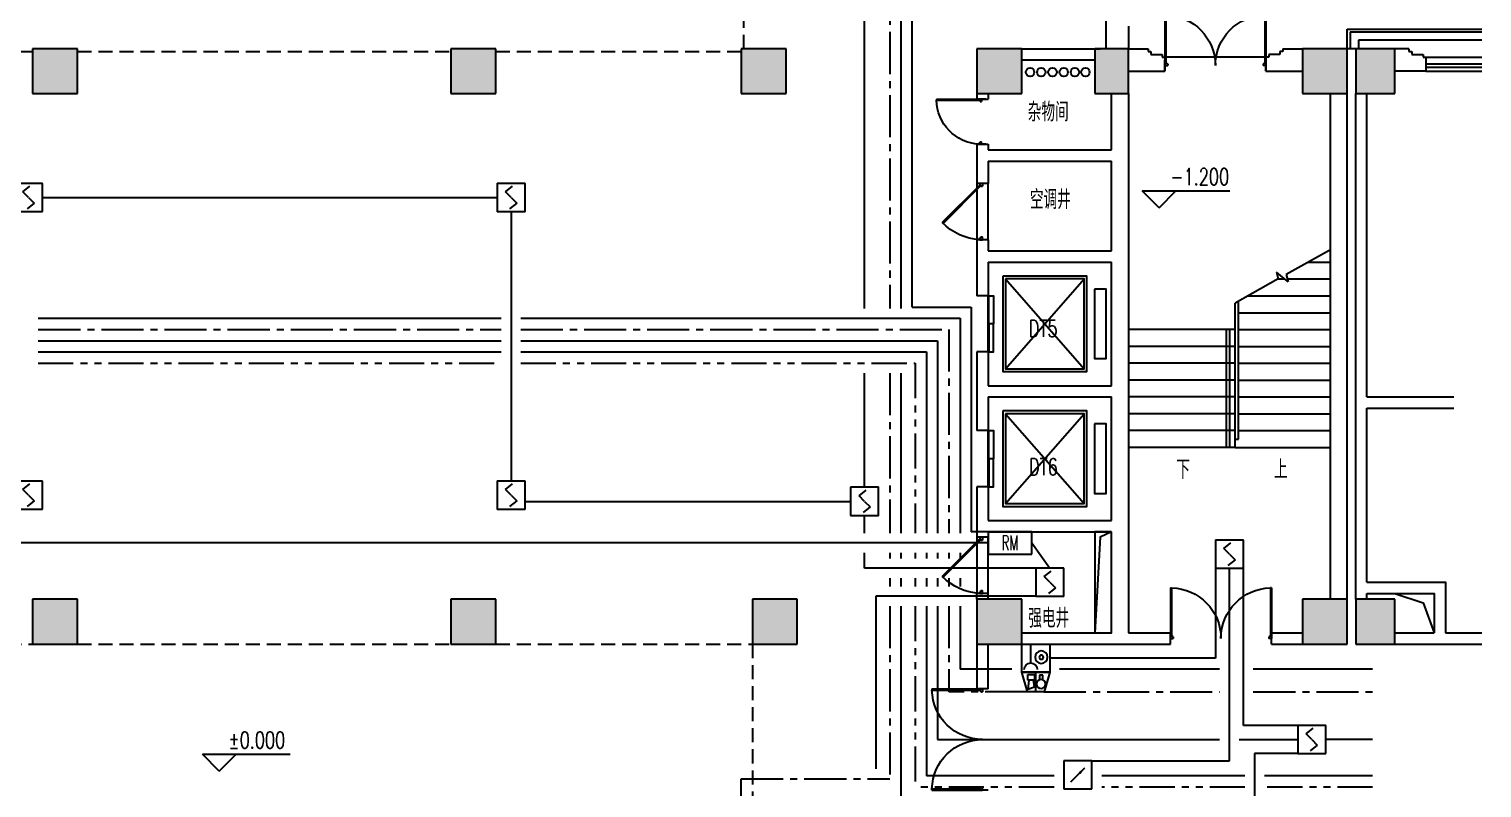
# Model space of a CAD drawing. Extents: x 190999 to 918899, y -200814 to 215286.
# Drawn here: x 704460 to 730349, y 72441 to 85954 of the extents above; entities that cross this region are included whole.
import ezdxf
from ezdxf.enums import TextEntityAlignment as Align

# ---------------------------------------------------------------- set-up
doc = ezdxf.new("R2010")
doc.units = 0
doc.header["$LTSCALE"] = 1000
doc.header["$MEASUREMENT"] = 0
for name, pattern in [('CENTER2', [1.125, 0.75, -0.125, 0.125, -0.125]), ('HIDDEN', [0.375, 0.25, -0.125]), ('PHANTOM2', [1.25, 0.625, -0.125, 0.125, -0.125, 0.125, -0.125])]:
    doc.linetypes.add(name, pattern=pattern)
for name, color, linetype in [('00-EQUIP', 3, 'Continuous'), ('00-WIRE-4', 6, 'Continuous'), ('A-卫生间', 250, 'Continuous'), ('A-墙线', 2, 'Continuous'), ('A-外包装修', 250, 'Continuous'), ('A-外窗', 145, 'Continuous'), ('A-门', 167, 'Continuous'), ('COLUMN', 2, 'Continuous'), ('DIM_ELEV', 3, 'Continuous'), ('DIM_SYMB', 3, 'Continuous'), ('PUB_HATCH', 250, 'Continuous'), ('PUB_TEXT', 7, 'Continuous'), ('STAIR', 5, 'Continuous'), ('房间名称', 7, 'Continuous'), ('洞口线', 165, 'Continuous'), ('电井开洞', 97, 'Continuous'), ('雨水管', 151, 'Continuous')]:
    doc.layers.add(name, color=color, linetype=linetype)
doc.styles.add('_COMPLEX', font='COMPLEX.shx', dxfattribs={"width": 0.5})
doc.styles.add('_TCH_DIM', font='SIMPLEX', dxfattribs={"bigfont": 'GBCBIG'})
doc.styles.get("Standard").update_dxf_attribs({"font": 'simhei.ttf'})
doc.styles.add('XXK', font='romans.shx', dxfattribs={"width": 0.75, "bigfont": 'hzf.shx'})
doc.linetypes.add('4INE', pattern='A,1,-0.15,["4",XXK,S=0.3,R=0,X=-0.1,Y=-0.1],-0.25', length=1.4)
doc.linetypes.add('BIG-DLINE', pattern='A,1,-0.15,["D",XXK,S=0.2,R=0,X=-0.1,Y=-0.09],-0.2', length=1.35)
doc.linetypes.add('XLINE', pattern='A,1,-0.2,["X",XXK,S=0.2,R=0,X=-0.1,Y=-0.09],-0.15', length=1.35)

# ---------------------------------------------------------------- blocks, each defined once
blk = doc.blocks.new('m1800')
at = {"layer": 'A-墙线'}
for p, q in [((-900, -100), (-900, 100)), ((900, -100), (900, 100))]:
    blk.add_line(p, q, dxfattribs=at)
at = {"layer": 'A-门'}
for p, q in [((-900, 900), (-900, 0)), ((-900, 900), (-880, 900)), ((-880, 900), (-880, 50)), ((880, 900), (880, 50)), ((900, 900), (880, 900)), ((900, 900), (900, 0)), ((-900, 50), (-870, 50)), ((-900, 0), (-850, 0)), ((-870, 50), (-870, 30)), ((-870, 30), (-850, 30)), ((-850, 30), (-850, 0)), ((850, 30), (850, 0)), ((870, 30), (850, 30)), ((900, 0), (850, 0)), ((870, 50), (870, 30)), ((900, 50), (870, 50))]:
    blk.add_line(p, q, dxfattribs=at)
for centre, start, end in [((-900, 0), 0, 88.7267), ((900, 0), 91.2733, 180)]:
    blk.add_arc(centre, 900, start, end, dxfattribs=at)
blk = doc.blocks.new('bfm01')
at = {"layer": 'A-墙线'}
for p, q in [((-200, 0), (0, 0)), ((-200, -1000), (0, -1000))]:
    blk.add_line(p, q, dxfattribs=at)
at = {"layer": 'A-门'}
for p, q in [((-200, -1000), (-200, 0)), ((-100, 0), (-100, -50)), ((-70, -50), (-100, -50)), ((-50, -30), (-70, -30)), ((-70, -30), (-70, -50)), ((-64, -44), (-50, -30)), ((-64, -44), (603, -711)), ((-50, 0), (-50, -30)), ((-50, -30), (617, -697)), ((0, 0), (0, -1000)), ((-70, -950), (-100, -950)), ((-100, -1000), (-100, -950)), ((-50, -1000), (-100, -1000)), ((-70, -970), (-70, -950)), ((-50, -970), (-70, -970)), ((-50, -1000), (-50, -970))]:
    blk.add_line(p, q, dxfattribs=at)
blk.add_arc((-100, 0), 1000, 272.866, 315.8103, dxfattribs=at)
blk = doc.blocks.new('m1000')
at = {"layer": 'A-墙线'}
for p, q in [((0, 0), (0, 200)), ((1000, 0), (1000, 200))]:
    blk.add_line(p, q, dxfattribs=at)
at = {"layer": 'A-门'}
for p, q in [((0, 1100), (0, 100)), ((0, 1100), (20, 1100)), ((20, 1100), (20, 150)), ((0, 150), (30, 150)), ((0, 100), (50, 100)), ((30, 150), (30, 130)), ((30, 130), (50, 130)), ((50, 130), (50, 100)), ((950, 130), (950, 100)), ((970, 130), (950, 130)), ((1000, 100), (950, 100)), ((970, 150), (970, 130)), ((1000, 150), (970, 150)), ((1000, 150), (1000, 100))]:
    blk.add_line(p, q, dxfattribs=at)
blk.add_arc((0, 100), 1000, 2.866, 88.854, dxfattribs=at)
blk = doc.blocks.new('_LINKPT1')
at = {"color": 0}
blk.add_line((0, 0), (0, 0), dxfattribs=at)
blk = doc.blocks.new('3S1KCGW2')
for p, q in [((0.5, 0.5), (-0.5, 0.5)), ((-0.5, 0.5), (-0.5, -0.5)), ((-0.2, 0.2), (0.05, 0.4)), ((0, 0), (-0.2, 0.2)), ((0, 0), (0.2, -0.2)), ((0.5, -0.5), (0.5, 0.5)), ((-0.5, -0.5), (0.5, -0.5)), ((0.2, -0.2), (-0.05, -0.4))]:
    blk.add_line(p, q)
at = {"const_width": 0.04, "flags": 128}
blk.add_lwpolyline([(-0.5, -0.5), (-0.5, 0.5), (0.5, 0.5), (0.5, -0.5)], close=True, dxfattribs=at)
at = {"xscale": 0.002, "yscale": 0.002, "zscale": 0.002}
for p in [(-0.5, 0), (0, 0.5), (0.5, 0), (0, -0.5)]:
    blk.add_blockref('_LINKPT1', p, dxfattribs=at)
at = {"flags": 9}
blk.add_attdef('A', (0, 0), '', height=0.00002, dxfattribs=at)
blk = doc.blocks.new('3T1W6ZCM')
for p, q in [((0.5, 0.5), (-0.5, 0.5)), ((-0.5, 0.5), (-0.5, -0.5)), ((-0.178, 0.172), (-0.178, -0.443)), ((0.5, -0.5), (0.5, 0.5)), ((-0.5, -0.5), (0.5, -0.5))]:
    blk.add_line(p, q)
at = {"const_width": 0.04}
blk.add_lwpolyline([(-0.5, 0.5), (-0.5, -0.5), (0.5, -0.5), (0.5, 0.5)], close=True, dxfattribs=at)
for radius in [0.222, 0.074]:
    blk.add_circle((0.197, -0.03), radius)
blk.add_arc((-0.178, 0.403), 0.231, 180, 0)
at = {"xscale": 0.002, "yscale": 0.002, "zscale": 0.002}
for p in [(-0.5, 0), (0, 0.5), (0.5, 0), (0, -0.5)]:
    blk.add_blockref('_LINKPT1', p, dxfattribs=at)
at = {"flags": 9}
blk.add_attdef('A', (0, 0), '', height=0.00002, dxfattribs=at)
blk = doc.blocks.new('6A2OE7N0')
for p, q in [((-0.3, 0.35), (-0.5, -0.35)), ((0.3, 0.35), (-0.3, 0.35)), ((-0.246, -0.061), (-0.286, 0.259)), ((-0.286, 0.259), (-0.046, 0.179)), ((-0.046, 0.179), (-0.086, -0.061)), ((0, 0.35), (0, -0.35)), ((0.5, -0.35), (0.3, 0.35)), ((-0.5, -0.35), (0.5, -0.35)), ((-0.286, -0.061), (-0.286, -0.261)), ((-0.046, -0.061), (-0.286, -0.061)), ((-0.286, -0.261), (-0.046, -0.261)), ((-0.046, -0.261), (-0.046, -0.061)), ((0.13, -0.244), (0.13, -0.072)), ((0.25, -0.244), (0.13, -0.244)), ((0.25, -0.072), (0.25, -0.244))]:
    blk.add_line(p, q)
at = {"const_width": 0.04, "flags": 128}
blk.add_lwpolyline([(-0.5, -0.35), (-0.3, 0.35), (0.3, 0.35), (0.5, -0.35)], close=True, dxfattribs=at)
blk.add_circle((0.19, 0.076), 0.16)
at = {"xscale": 0.002, "yscale": 0.002, "zscale": 0.002}
for p in [(-0.4, 0), (0, 0.35), (0.4, 0), (0, -0.35)]:
    blk.add_blockref('_LINKPT1', p, dxfattribs=at)
at = {"flags": 9}
blk.add_attdef('A', (0, 0), '', height=0.00002, dxfattribs=at)
blk = doc.blocks.new('3S2OQ2I8')
for p, q in [((-0.5, 0.5), (0.5, 0.5)), ((-0.5, -0.5), (-0.5, 0.5)), ((-0.25, -0.25), (0.25, 0.25)), ((0.5, 0.5), (0.5, -0.5)), ((0.5, -0.5), (-0.5, -0.5))]:
    blk.add_line(p, q)
at = {"const_width": 0.04, "flags": 128}
blk.add_lwpolyline([(-0.5, -0.5), (-0.5, 0.5), (0.5, 0.5), (0.5, -0.5)], close=True, dxfattribs=at)
blk.add_solid([(0.25, 0.25), (0.021, 0.097), (0.097, 0.029)])
at = {"xscale": 0.002, "yscale": 0.002, "zscale": 0.002}
for p in [(-0.5, 0), (0, 0.5), (0.5, 0), (0, -0.5)]:
    blk.add_blockref('_LINKPT1', p, dxfattribs=at)
at = {"flags": 9}
blk.add_attdef('A', (0, 0), '', height=0.00002, dxfattribs=at)
blk = doc.blocks.new('6A2DRK5Q')
for p, q in [((0.78, 0.4), (-0.78, 0.4)), ((-0.78, 0.4), (-0.78, -0.4)), ((0.78, -0.4), (0.78, 0.4)), ((-0.78, -0.4), (0.78, -0.4))]:
    blk.add_line(p, q)
at = {"xscale": 0.002, "yscale": 0.002, "zscale": 0.002}
for p in [(-0.78, 0), (0, 0.4), (0.78, 0), (0, -0.4)]:
    blk.add_blockref('_LINKPT1', p, dxfattribs=at)
at = {"style": '_COMPLEX', "width": 0.6, "flags": 8}
blk.add_attdef('$TEXT$', text='', height=0.52, dxfattribs=at).set_placement((0, 0), align=Align.MIDDLE_CENTER)
at = {"flags": 9}
blk.add_attdef('A', (0, 0), '', height=0.00002, dxfattribs=at)

msp = doc.modelspace()

# ---------------------------------------------------------------- hatches: boundary and pattern name
at = {"layer": 'PUB_HATCH'}
for points in [[(704520.6, 85603.7), (704520.6, 84803.7), (705320.6, 84803.7), (705320.6, 85603.7)], [(712776.5, 85603.7), (711976.5, 85603.7), (711976.5, 84803.7), (712776.5, 84803.7)], [(717148.5, 85603.7), (717148.5, 84803.7), (717948.5, 84803.7), (717948.5, 85603.7)], [(721348.5, 85603.7), (721348.5, 84803.7), (722148.5, 84803.7), (722148.5, 85603.7)], [(723448.5, 85603.7), (723448.5, 84803.7), (724048.5, 84803.7), (724048.5, 85603.7)], [(727148.5, 85603.7), (727148.5, 84803.7), (727948.5, 84803.7), (727948.5, 85603.7)], [(728098.5, 85603.7), (728098.5, 84803.7), (728798.5, 84803.7), (728798.5, 85603.7)], [(704520.6, 75803.7), (704520.6, 75003.7), (705320.6, 75003.7), (705320.6, 75803.7)], [(712776.5, 75803.7), (711976.5, 75803.7), (711976.5, 75003.7), (712776.5, 75003.7)], [(717348.5, 75003.7), (718148.5, 75003.7), (718148.5, 75803.7), (717348.5, 75803.7)], [(721348.5, 75803.7), (721348.5, 75003.7), (722148.5, 75003.7), (722148.5, 75803.7)], [(727148.5, 75803.7), (727148.5, 75003.7), (727948.5, 75003.7), (727948.5, 75803.7)], [(728098.5, 75803.7), (728098.5, 75003.7), (728798.5, 75003.7), (728798.5, 75803.7)]]:
    msp.add_hatch(color=256, dxfattribs=at).paths.add_polyline_path(points)

# ---------------------------------------------------------------- linework, layer by layer
at = {"layer": '00-WIRE-4'}
for p, q in [((719348.5, 80978.7), (719348.5, 89173.7)), ((704698.5, 82953.7), (712798.5, 82953.7)), ((713048.5, 82703.7), (713048.5, 77903.7)), ((704623.5, 80403.7), (712873.5, 80403.7)), ((713223.5, 80403.7), (720648.5, 80403.7)), ((720648.5, 80403.7), (720648.5, 76978.7)), ((719348.5, 77793.7), (719348.5, 79828.7)), ((713298.5, 77543.7), (719098.5, 77543.7)), ((719348.5, 76978.7), (719348.5, 77293.7)), ((721548.5, 77003.7), (721248.5, 77003.7)), ((722328.5, 76803.7), (722648.5, 76353.7)), ((719348.5, 76353.7), (719348.5, 76628.7)), ((720648.5, 76628.7), (720648.5, 76528.7)), ((722398.5, 76353.7), (719348.5, 76353.7)), ((720648.5, 76178.7), (720648.5, 76028.7)), ((725598.5, 76353.7), (725598.5, 74753.7)), ((725848.5, 72925.1), (725848.5, 76353.7)), ((726098.5, 73553.7), (726098.5, 76353.7)), ((722398.5, 75853.7), (719545.8, 75853.7)), ((719545.8, 75853.7), (719545.8, 72778.7)), ((720648.5, 75678.7), (720648.5, 73303.7)), ((725598.5, 74753.7), (722648.5, 74753.7)), ((727065.2, 73553.7), (726098.5, 73553.7)), ((720648.5, 73303.7), (725673.5, 73303.7)), ((726023.5, 73303.7), (727065.2, 73303.7)), ((728398.5, 73303.7), (727565.2, 73303.7)), ((727065.2, 73053.7), (726298.5, 73053.7)), ((726298.5, 73053.7), (726298.5, 70763.4)), ((723398.9, 72925.1), (725848.5, 72925.1))]:
    msp.add_line(p, q, dxfattribs=at)
at = {"layer": '00-WIRE-4', "linetype": 'CENTER2'}
for p, q in [((719798.5, 87027), (719798.5, 80978.7)), ((704623.5, 80603.7), (712873.5, 80603.7)), ((713223.5, 80603.7), (720848.5, 80603.7)), ((720848.5, 80603.7), (720848.5, 76978.7)), ((719798.5, 79828.7), (719798.5, 76978.7)), ((719798.5, 76628.7), (719798.5, 76528.7)), ((719798.5, 76178.7), (719798.5, 76028.7)), ((720848.5, 76178.7), (720848.5, 76028.7)), ((719798.5, 75678.7), (719798.5, 72603.7)), ((720848.5, 75678.7), (720848.5, 74153.7)), ((722248.5, 74153.7), (720848.5, 74153.7)), ((722543.1, 74153.7), (725673.5, 74153.7)), ((726273.5, 74153.7), (728398.5, 74153.7)), ((717148.5, 72603.7), (719798.5, 72603.7)), ((717148.5, 72128.7), (717148.5, 72603.7))]:
    msp.add_line(p, q, dxfattribs=at)
at = {"layer": '00-WIRE-4', "linetype": 'XLINE'}
for p, q in [((719998.5, 80978.7), (719998.5, 87027)), ((719998.5, 76978.7), (719998.5, 79828.7)), ((719998.5, 76528.7), (719998.5, 76628.7)), ((719998.5, 76028.7), (719998.5, 76178.7)), ((719998.5, 72203.7), (719998.5, 75678.7))]:
    msp.add_line(p, q, dxfattribs=at)
at = {"layer": '00-WIRE-4', "linetype": '4INE'}
for p, q in [((720198.5, 81003.7), (720198.5, 87027)), ((704623.5, 80803.7), (712873.5, 80803.7)), ((713223.5, 80803.7), (721048.5, 80803.7)), ((720198.5, 81003.7), (721248.5, 81003.7)), ((721048.5, 80803.7), (721048.5, 76978.7)), ((721248.5, 81003.7), (721248.5, 77003.7)), ((721548.5, 76803.7), (695358.5, 76803.7)), ((720848.5, 76628.7), (720848.5, 76528.7)), ((721048.5, 76628.7), (721048.5, 76528.7)), ((721048.5, 76178.7), (721048.5, 76028.7)), ((721048.5, 75678.7), (721048.5, 74553.7)), ((721973.5, 74553.7), (721048.5, 74553.7)), ((725673.5, 74553.7), (722823.5, 74553.7)), ((728398.5, 74553.7), (726273.5, 74553.7))]:
    msp.add_line(p, q, dxfattribs=at)
at = {"layer": '00-WIRE-4', "linetype": 'BIG-DLINE'}
for p, q in [((704623.5, 80203.7), (712873.5, 80203.7)), ((713223.5, 80203.7), (720448.3, 80203.7)), ((720448.3, 80203.7), (720448.3, 76978.7)), ((720448.3, 76628.7), (720448.3, 76528.7)), ((720448.3, 76178.7), (720448.3, 76028.7)), ((720448.3, 75678.7), (720448.3, 72653.7)), ((722723.9, 72653.7), (720448.3, 72653.7)), ((726123.5, 72653.7), (723573.9, 72653.7)), ((728398.5, 72653.7), (726473.5, 72653.7))]:
    msp.add_line(p, q, dxfattribs=at)
at = {"layer": '00-WIRE-4', "linetype": 'PHANTOM2'}
for p, q in [((704623.5, 80003.7), (712873.5, 80003.7)), ((713223.5, 80003.7), (720248.3, 80003.7)), ((720248.3, 80003.7), (720248.3, 76978.7)), ((720248.3, 76628.7), (720248.3, 76528.7)), ((720248.3, 76178.7), (720248.3, 76028.7)), ((720248.3, 75678.7), (720248.3, 72453.7)), ((722723.9, 72453.7), (720248.3, 72453.7)), ((726123.5, 72453.7), (723573.9, 72453.7)), ((728398.5, 72453.7), (726473.5, 72453.7))]:
    msp.add_line(p, q, dxfattribs=at)
at = {"layer": 'A-卫生间', "linetype": 'HIDDEN'}
for p, q in [((717198.5, 85603.7), (717198.5, 91803.7)), ((700148.5, 85553.7), (704520.6, 85553.7)), ((705320.6, 85553.7), (711976.5, 85553.7)), ((712776.5, 85553.7), (717148.5, 85553.7)), ((699948.5, 75003.7), (704520.6, 75003.7)), ((705320.6, 75003.7), (711976.5, 75003.7)), ((712776.5, 75003.7), (717348.5, 75003.7)), ((717348.5, 75003.7), (717348.5, 71603.7))]:
    msp.add_line(p, q, dxfattribs=at)
at = {"layer": 'A-墙线'}
for p, q in [((723648.5, 86303.7), (723648.5, 85603.7)), ((724048.5, 86003.7), (724048.5, 85603.7)), ((722148.5, 85603.7), (723548.5, 85603.7)), ((724048.5, 85603.7), (724398.5, 85603.7)), ((724398.5, 85603.7), (724398.5, 85553.7)), ((724398.5, 85553.7), (724448.5, 85553.7)), ((724448.5, 85553.7), (724448.5, 85503.7)), ((724448.5, 85503.7), (724648.5, 85503.7)), ((724648.5, 85503.7), (724648.5, 85453.7)), ((724648.5, 85453.7), (724698.5, 85453.7)), ((724698.5, 85453.7), (724698.5, 85203.7)), ((726548.5, 85453.7), (726498.5, 85453.7)), ((726498.5, 85453.7), (726498.5, 85203.7)), ((726748.5, 85503.7), (726548.5, 85503.7)), ((726548.5, 85503.7), (726548.5, 85453.7)), ((726748.5, 85553.7), (726748.5, 85503.7)), ((726798.5, 85553.7), (726748.5, 85553.7)), ((726798.5, 85603.7), (726798.5, 85553.7)), ((726798.5, 85603.7), (727148.5, 85603.7)), ((729048.5, 85603.7), (728798.5, 85603.7)), ((729048.5, 85603.7), (729048.5, 85553.7)), ((729048.5, 85553.7), (729098.5, 85553.7)), ((729098.5, 85553.7), (729098.5, 85503.7)), ((729098.5, 85503.7), (729298.5, 85503.7)), ((729298.5, 85503.7), (729298.5, 85453.7)), ((729298.5, 85453.7), (729348.5, 85453.7)), ((729348.5, 85453.7), (729348.5, 85203.7)), ((722148.5, 85403.7), (723448.5, 85403.7)), ((724048.5, 85203.7), (724698.5, 85203.7)), ((726498.5, 85203.7), (727148.5, 85203.7)), ((729348.5, 85203.7), (728798.5, 85203.7)), ((721348.5, 84803.7), (721348.5, 84703.7)), ((721348.5, 84703.7), (721548.5, 84703.7)), ((721548.5, 84803.7), (721548.5, 84703.7)), ((723748.5, 83803.7), (723748.5, 84803.7)), ((724048.5, 84803.7), (724048.5, 75203.7)), ((727648.5, 75803.7), (727648.5, 84803.7)), ((727948.5, 75803.7), (727948.5, 84803.7)), ((728098.5, 75803.7), (728098.5, 84803.7)), ((728298.5, 79403.7), (728298.5, 84803.7)), ((721348.5, 83903.7), (721348.5, 83203.7)), ((721348.5, 83903.7), (721548.5, 83903.7)), ((721548.5, 83903.7), (721548.5, 83803.7)), ((721548.5, 83803.7), (723748.5, 83803.7)), ((721548.5, 83603.7), (721548.5, 83203.7)), ((721548.5, 83603.7), (723748.5, 83603.7)), ((723748.5, 82003.7), (723748.5, 83603.7)), ((721348.5, 82203.7), (721348.5, 81203.7)), ((721548.5, 82203.7), (721548.5, 82003.7)), ((721548.5, 82003.7), (723748.5, 82003.7)), ((721548.5, 81803.7), (721548.5, 81203.7)), ((721548.5, 81803.7), (723748.5, 81803.7)), ((723748.5, 79603.7), (723748.5, 81803.7)), ((721548.5, 81203.7), (721348.5, 81203.7)), ((721348.5, 80203.7), (721348.5, 78803.7)), ((721548.5, 80203.7), (721348.5, 80203.7)), ((721548.5, 80203.7), (721548.5, 79603.7)), ((721548.5, 79603.7), (723748.5, 79603.7)), ((721548.5, 79403.7), (721548.5, 78803.7)), ((721548.5, 79403.7), (723748.5, 79403.7)), ((723748.5, 77203.7), (723748.5, 79403.7)), ((728298.5, 79403.7), (729848.5, 79403.7)), ((728298.5, 79203.7), (729848.5, 79203.7)), ((728298.5, 76103.7), (728298.5, 79203.7)), ((721548.5, 78803.7), (721348.5, 78803.7)), ((721348.5, 77803.7), (721348.5, 76903.7)), ((721548.5, 77803.7), (721348.5, 77803.7)), ((721548.5, 77803.7), (721548.5, 77203.7)), ((721548.5, 77203.7), (723748.5, 77203.7)), ((721548.5, 77003.7), (721548.5, 76903.7)), ((721548.5, 77003.7), (723748.5, 77003.7)), ((723748.5, 75203.7), (723748.5, 77003.7)), ((721348.5, 75803.7), (721348.5, 75903.7)), ((721548.5, 75803.7), (721548.5, 75903.7)), ((728298.5, 75803.7), (728298.5, 75903.7)), ((722148.5, 75203.7), (723748.5, 75203.7)), ((724048.5, 75203.7), (724798.5, 75203.7)), ((726598.5, 75203.7), (727148.5, 75203.7)), ((728798.5, 75203.7), (729498.5, 75203.7)), ((729698.5, 75203.7), (730348.5, 75203.7)), ((721348.5, 75003.7), (721348.5, 74203.7)), ((721548.5, 74203.7), (721548.5, 75003.7)), ((722148.5, 75003.7), (724798.5, 75003.7)), ((726598.5, 75003.7), (727148.5, 75003.7)), ((728798.5, 75003.7), (730348.5, 75003.7))]:
    msp.add_line(p, q, dxfattribs=at)
for points in [[(728298.5, 76103.7), (729698.5, 76103.7), (729698.5, 75203.7)], [(728298.5, 75903.7), (729498.5, 75903.7), (729498.5, 75203.7)]]:
    msp.add_lwpolyline(points, dxfattribs=at)
at = {"layer": 'A-外包装修'}
for p, q in [((727948.5, 85953.7), (730348.5, 85953.7)), ((727948.5, 85603.7), (727948.5, 85953.7)), ((727998.5, 85903.7), (730348.5, 85903.7)), ((727998.5, 85903.7), (727998.5, 85603.7)), ((730348.5, 85753.7), (728148.5, 85753.7)), ((728148.5, 85753.7), (728148.5, 85603.7)), ((728098.5, 85603.7), (727948.5, 85603.7))]:
    msp.add_line(p, q, dxfattribs=at)
at = {"layer": 'A-外窗'}
for p, q in [((729348.5, 85453.7), (730348.5, 85453.7)), ((729348.5, 85333.7), (730348.5, 85333.7)), ((729348.5, 85273.7), (730348.5, 85273.7)), ((729348.5, 85203.7), (730348.5, 85203.7))]:
    msp.add_line(p, q, dxfattribs=at)
at = {"layer": 'A-门'}
for p, q in [((726498.5, 85453.7), (724698.5, 85453.7)), ((721548.5, 80203.7), (721548.5, 81203.7)), ((721548.5, 77803.7), (721548.5, 78803.7))]:
    msp.add_line(p, q, dxfattribs=at)
for points in [[(721563.5, 81203.7), (721643.4, 81203.7), (721643.4, 80703.7), (721563.5, 80703.7)], [(721563.5, 80203.7), (721643.4, 80203.7), (721643.4, 80703.7), (721563.5, 80703.7)], [(721563.5, 78803.7), (721643.4, 78803.7), (721643.4, 78303.7), (721563.5, 78303.7)], [(721563.5, 77803.7), (721643.4, 77803.7), (721643.4, 78303.7), (721563.5, 78303.7)]]:
    msp.add_lwpolyline(points, close=True, dxfattribs=at)
at = {"layer": 'COLUMN'}
for p, q in [((704520.6, 85603.7), (704520.6, 84803.7)), ((705320.6, 85603.7), (704520.6, 85603.7)), ((705320.6, 84803.7), (705320.6, 85603.7)), ((712776.5, 85603.7), (711976.5, 85603.7)), ((711976.5, 85603.7), (711976.5, 84803.7)), ((712776.5, 84803.7), (712776.5, 85603.7)), ((717148.5, 85603.7), (717148.5, 84803.7)), ((717948.5, 85603.7), (717148.5, 85603.7)), ((717948.5, 84803.7), (717948.5, 85603.7)), ((721348.5, 85603.7), (721348.5, 84803.7)), ((722148.5, 85603.7), (721348.5, 85603.7)), ((722148.5, 84803.7), (722148.5, 85603.7)), ((723448.5, 85603.7), (723448.5, 84803.7)), ((724048.5, 85603.7), (723448.5, 85603.7)), ((724048.5, 84803.7), (724048.5, 85603.7)), ((727148.5, 85603.7), (727148.5, 84803.7)), ((727948.5, 85603.7), (727148.5, 85603.7)), ((727948.5, 84803.7), (727948.5, 85603.7)), ((728098.5, 85603.7), (728098.5, 84803.7)), ((728798.5, 85603.7), (728098.5, 85603.7)), ((728798.5, 84803.7), (728798.5, 85603.7)), ((704520.6, 84803.7), (705320.6, 84803.7)), ((711976.5, 84803.7), (712776.5, 84803.7)), ((717148.5, 84803.7), (717948.5, 84803.7)), ((721348.5, 84803.7), (722148.5, 84803.7)), ((723448.5, 84803.7), (724048.5, 84803.7)), ((727148.5, 84803.7), (727948.5, 84803.7)), ((728098.5, 84803.7), (728798.5, 84803.7)), ((704520.6, 75803.7), (704520.6, 75003.7)), ((705320.6, 75803.7), (704520.6, 75803.7)), ((705320.6, 75003.7), (705320.6, 75803.7)), ((712776.5, 75803.7), (711976.5, 75803.7)), ((711976.5, 75803.7), (711976.5, 75003.7)), ((712776.5, 75003.7), (712776.5, 75803.7)), ((718148.5, 75803.7), (717348.5, 75803.7)), ((717348.5, 75803.7), (717348.5, 75003.7)), ((718148.5, 75003.7), (718148.5, 75803.7)), ((721348.5, 75803.7), (721348.5, 75003.7)), ((722148.5, 75803.7), (721348.5, 75803.7)), ((722148.5, 75003.7), (722148.5, 75803.7)), ((727148.5, 75803.7), (727148.5, 75003.7)), ((727948.5, 75803.7), (727148.5, 75803.7)), ((727948.5, 75003.7), (727948.5, 75803.7)), ((728098.5, 75803.7), (728098.5, 75003.7)), ((728798.5, 75803.7), (728098.5, 75803.7)), ((728798.5, 75003.7), (728798.5, 75803.7)), ((704520.6, 75003.7), (705320.6, 75003.7)), ((711976.5, 75003.7), (712776.5, 75003.7)), ((717348.5, 75003.7), (718148.5, 75003.7)), ((721348.5, 75003.7), (722148.5, 75003.7)), ((727148.5, 75003.7), (727948.5, 75003.7)), ((728098.5, 75003.7), (728798.5, 75003.7))]:
    msp.add_line(p, q, dxfattribs=at)
at = {"layer": 'DIM_ELEV'}
for p, q in [((724594.1, 82771.8), (724294.1, 83071.8)), ((724294.1, 83071.8), (725859.1, 83071.8)), ((724594.1, 82771.8), (724894.1, 83071.8)), ((707849.6, 72740.3), (707549.6, 73040.3)), ((707549.6, 73040.3), (709114.6, 73040.3)), ((707849.6, 72740.3), (708149.6, 73040.3))]:
    msp.add_line(p, q, dxfattribs=at)
at = {"layer": 'DIM_SYMB'}
for points in [[(726748.5, 78503.7, 0, 0, 0), (726748.5, 80903.7, 80, 0, 0), (726748.5, 81203.7, 0, 0, 0)], [(724998.5, 78503.7, 0, 0, 0), (724998.5, 80303.7, 80, 0, 0), (724998.5, 80603.7, 0, 0, 0)]]:
    msp.add_lwpolyline(points, format="xyseb", dxfattribs=at)
at = {"layer": 'STAIR'}
for p, q in [((727648.5, 82024.8), (726859.5, 81582.9)), ((727648.5, 78503.7), (727648.5, 82024.8)), ((726892.7, 81452.1), (726689, 81627.6)), ((726689, 81627.6), (726720.2, 81504.9)), ((726859.5, 81582.9), (726892.7, 81452.1)), ((727253.8, 81803.7), (727648.5, 81803.7)), ((721860, 79903.7), (723260, 81503.7)), ((721860, 81503.7), (723260, 79903.7)), ((726720.2, 81504.9), (725948.5, 81072.8)), ((726718, 81503.7), (726832.8, 81503.7)), ((726879.6, 81503.7), (727648.5, 81503.7)), ((725948.5, 78653.7), (725948.5, 81072.8)), ((725948.5, 78653.7), (725948.5, 81072.8)), ((726008.5, 78653.7), (726008.5, 81106.4)), ((726182.3, 81203.7), (727648.5, 81203.7)), ((726008.5, 80903.7), (727648.5, 80903.7)), ((725948.5, 80603.7), (724048.5, 80603.7)), ((725788.5, 80603.7), (725788.5, 78503.7)), ((725848.5, 80603.7), (725848.5, 78503.7)), ((726008.5, 80603.7), (727648.5, 80603.7)), ((725948.5, 80303.7), (724048.5, 80303.7)), ((726008.5, 80303.7), (727648.5, 80303.7)), ((725948.5, 80003.7), (724048.5, 80003.7)), ((726008.5, 80003.7), (727648.5, 80003.7)), ((725948.5, 79703.7), (724048.5, 79703.7)), ((726008.5, 79703.7), (727648.5, 79703.7)), ((725948.5, 79403.7), (724048.5, 79403.7)), ((726008.5, 79403.7), (727648.5, 79403.7)), ((721860, 77503.7), (723260, 79103.7)), ((721860, 79103.7), (723260, 77503.7)), ((725948.5, 79103.7), (724048.5, 79103.7)), ((726008.5, 79103.7), (727648.5, 79103.7)), ((725948.5, 78803.7), (724048.5, 78803.7)), ((726008.5, 78803.7), (727648.5, 78803.7)), ((725948.5, 78503.7), (724048.5, 78503.7)), ((725948.5, 78503.7), (725948.5, 78653.7)), ((725948.5, 78653.7), (726008.5, 78653.7)), ((725948.5, 78503.7), (727648.5, 78503.7))]:
    msp.add_line(p, q, dxfattribs=at)
for points in [[(721810, 81553.7), (721810, 79853.7), (723310, 79853.7), (723310, 81553.7)], [(721860, 81503.7), (721860, 79903.7), (723260, 79903.7), (723260, 81503.7)], [(723445.1, 81321.6), (723445.1, 80085.8), (723655.1, 80085.8), (723655.1, 81321.6)], [(721810, 79153.7), (721810, 77453.7), (723310, 77453.7), (723310, 79153.7)], [(721860, 79103.7), (721860, 77503.7), (723260, 77503.7), (723260, 79103.7)], [(723445.1, 78921.6), (723445.1, 77685.8), (723655.1, 77685.8), (723655.1, 78921.6)]]:
    msp.add_lwpolyline(points, close=True, dxfattribs=at)
at = {"layer": '洞口线'}
msp.add_lwpolyline([(728798.5, 75903.7), (729302.6, 75739.5), (729498.5, 75203.7)], dxfattribs=at)
at = {"layer": '电井开洞', "color": 4}
msp.add_lwpolyline([(723748.5, 77003.7), (723448.5, 77003.7), (723448.5, 75203.7), (723748.5, 75203.7)], close=True, dxfattribs=at)
at = {"layer": '电井开洞'}
msp.add_lwpolyline([(723748.5, 77003.7), (723543.2, 76905.1), (723448.5, 75203.7)], dxfattribs=at)
at = {"layer": '雨水管'}
for centre in [(722296.5, 85187.2), (722496.5, 85187.2), (722696.5, 85187.2), (722896.5, 85187.2), (723096.5, 85187.2), (723282, 85187.2)]:
    msp.add_circle(centre, 75, dxfattribs=at)

# ---------------------------------------------------------------- block references
at = {"layer": '00-EQUIP', "xscale": 500, "yscale": 500, "zscale": 500}
for p in [(704448.5, 82953.7), (713048.5, 82953.7), (704448.5, 77653.7), (713048.5, 77653.7), (719348.5, 77543.7), (722648.5, 76103.7)]:
    msp.add_blockref('3S1KCGW2', p, dxfattribs=at)
msp.add_blockref('6A2DRK5Q', (721938.5, 76803.7), dxfattribs=at).add_auto_attribs({'$TEXT$': 'RM'})
at = {"layer": '00-EQUIP', "yscale": 500, "zscale": 500}
for name, p, xscale, rotation in [('3S1KCGW2', (725848.5, 76603.7), 500, 180), ('3T1W6ZCM', (722398.5, 74753.7), -500, 180), ('6A2OE7N0', (722398.5, 74328.7), -500, 180), ('3S1KCGW2', (727315.2, 73303.7), 500, 180), ('3S2OQ2I8', (723148.9, 72675.1), -500, 270)]:
    msp.add_blockref(name, p, dxfattribs=dict(at, xscale=xscale, rotation=rotation))
at = {"layer": 'A-门', "xscale": -1}
for name, p in [('m1800', (725598.5, 85303.7)), ('bfm01', (721348.5, 83203.7)), ('bfm01', (721348.5, 76903.7)), ('m1800', (725698.5, 75103.7))]:
    msp.add_blockref(name, p, dxfattribs=at)
at = {"layer": 'A-门', "xscale": -0.7999999999992724, "yscale": 0.7999999999992724, "zscale": 0.8, "rotation": 90}
msp.add_blockref('m1000', (721508.5, 84703.7), dxfattribs=at)
at = {"layer": 'A-门', "xscale": -1, "rotation": 90}
msp.add_blockref('m1800', (721448.5, 73303.7), dxfattribs=at)

# ---------------------------------------------------------------- texts
at = {"layer": 'PUB_TEXT', "style": '_TCH_DIM', "width": 0.705882}
for s, p in [('-1.200', (724799.1, 83176.7)), ('%%P0.000', (708014.6, 73145.2))]:
    msp.add_text(s, height=297.5, dxfattribs=at).set_placement(p)
at = {"layer": 'PUB_TEXT', "style": '_TCH_DIM'}
for s, p in [('下', (724903.6, 77943.7)), ('上', (726644.3, 77943.7))]:
    msp.add_text(s, height=337.6, dxfattribs=at).set_placement(p)
at = {"layer": '房间名称', "style": '_TCH_DIM'}
for s, p in [('杂物间', (722255.6, 84308.5)), ('空调井', (722293.3, 82749.3)), ('强电井', (722264.2, 75294.7))]:
    msp.add_text(s, height=337.59, dxfattribs=at).set_placement(p)
at = {"layer": '房间名称', "style": '_TCH_DIM', "width": 0.705882}
for s, p in [('DT5', (722273.2, 80473.3)), ('DT6', (722278.2, 78010.1))]:
    msp.add_text(s, height=297.5, dxfattribs=at).set_placement(p)

doc.saveas('drawing.dxf')
